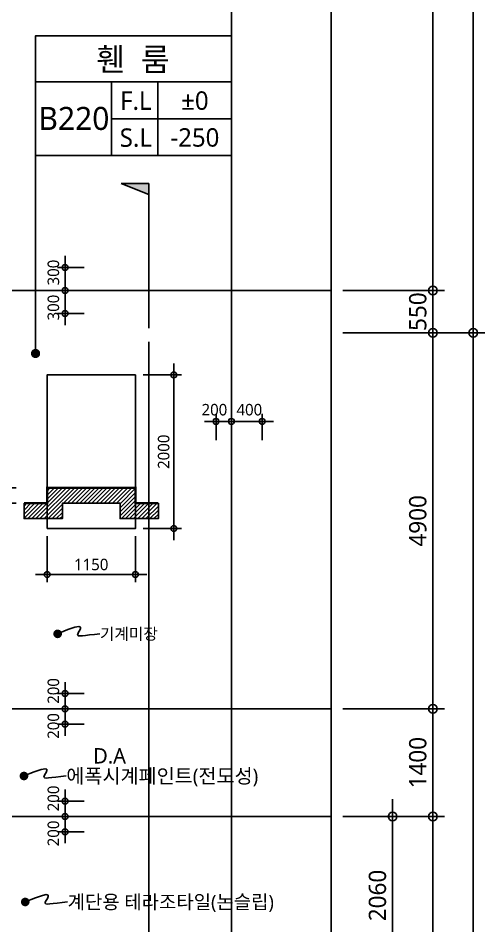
# Model space of a CAD drawing. Header units: millimetres. Extents: x 81033 to 452328, y -17390 to 42241.
# Drawn here: x 127628 to 133704, y 14849 to 26673 of the extents above; entities that cross this region are included whole.
import ezdxf
from ezdxf.enums import TextEntityAlignment as Align

# ---------------------------------------------------------------- set-up
doc = ezdxf.new("R2010")
doc.units = ezdxf.units.MM
doc.header["$LTSCALE"] = 100
doc.header["$MEASUREMENT"] = 0
doc.header["$PDSIZE"] = -10
doc.linetypes.add('CEN', pattern=[62, 60, -1, 0, -1])
doc.layers.get('0').update_dxf_attribs({"linetype": 'CONTINUOUS'})
doc.layers.get('Defpoints').update_dxf_attribs({"color": 171, "linetype": 'CONTINUOUS'})
for name, color, linetype in [('CEN(ST)', 1, 'CEN'), ('LED', 7, 'CONTINUOUS'), ('NDIM', 7, 'CONTINUOUS'), ('SYM', 7, 'CONTINUOUS'), ('TEXT(MIN)', 7, 'CONTINUOUS'), ('TEXT(노트)', 7, 'CONTINUOUS'), ('TEXT(실명)', 3, 'CONTINUOUS'), ('TITLE', 7, 'CONTINUOUS'), ('기계 전기 소방', 254, 'CONTINUOUS')]:
    doc.layers.add(name, color=color, linetype=linetype)
doc.styles.add('CGS', font='cgse', dxfattribs={"bigfont": 'cgs'})
doc.styles.add('나눔바른고딕', font='NanumBarunGothic.ttf')
doc.dimstyles.new('NDIM 1200', dxfattribs={"dimscale": 75, "dimtxt": 3, "dimasz": 1, "dimexe": 2, "dimexo": 2, "dimgap": 1, "dimtad": 1, "dimdec": 0, "dimdsep": 46, "dimtxsty": 'CGS', "dimblk": 'DOT0', "dimcen": 1, "dimdle": 8, "dimclrd": 256, "dimclre": 256, "dimclrt": 256, "dimadec": 0, "dimazin": 0, "dimtfac": 1, "dimtdec": 0, "dimtix": 1, "dimtmove": 2, "dimatfit": 3, "dimldrblk": 'DOT0', "dimfxl": 1, "dimtolj": 1, "dimtzin": 0, "dimlwd": -1, "dimlwe": -1, "dimarcsym": 0})

# ---------------------------------------------------------------- blocks, each defined once
blk = doc.blocks.new('A$C51E23882')
at = {"layer": 'TITLE'}
blk.add_lwpolyline([(8500, 0), (0, 0), (0, 5200), (8500, 5200)], close=True, dxfattribs=at)
for points in [[(8500, 3200), (0, 3200)], [(3300, 3200), (3300, 0)], [(5300, 3200), (5300, 0)], [(3300, 1600), (8500, 1600)]]:
    blk.add_lwpolyline(points, dxfattribs=at)
at = {"layer": 'TITLE', "style": '나눔바른고딕'}
for s, p in [('F.L', (4352, 2378)), ('S.L', (4352, 778))]:
    blk.add_text(s, height=800, dxfattribs=at).set_placement(p, align=Align.MIDDLE)
blk = doc.blocks.new('DOT0')
blk.add_line((-3, 0), (3, 0))
at = {"color": 6}
blk.add_circle((0, 0), 0.75, dxfattribs=at)
blk = doc.blocks.new('*D55')
at = {"layer": 'Defpoints', "color": 0, "ltscale": 0.4, "transparency": 16777216}
for p in [(131704, 16275), (132504, 16275), (131704, 14215)]:
    blk.add_point(p, dxfattribs=at)
at = {"layer": 'NDIM', "ltscale": 0.4, "transparency": 16777216}
for p, q in [((131854, 16275), (132654, 16275)), ((132504, 14290), (132504, 16200)), ((131854, 14215), (132654, 14215))]:
    blk.add_line(p, q, dxfattribs=at)
at = {"layer": 'NDIM', "ltscale": 0.4, "transparency": 16777216, "xscale": 75, "yscale": 75, "zscale": 75}
for p, rotation in [((132504, 16275), 90), ((132504, 14215), 270)]:
    blk.add_blockref('DOT0', p, dxfattribs=dict(at, rotation=rotation))
at = {"layer": 'NDIM', "ltscale": 0.4, "transparency": 16777216, "insert": (132307, 15245), "char_height": 225, "attachment_point": 5, "rotation": 90, "style": '나눔바른고딕'}
blk.add_mtext('\\A1;2060', dxfattribs=at)
blk = doc.blocks.new('SECTION-11')
at = {"layer": 'SYM'}
blk.add_hatch(color=256, dxfattribs=at).paths.add_polyline_path([(171265, 27376), (171625, 27232), (171625, 27376)])
at = {"layer": 'Defpoints'}
blk.add_line((171625, 13930), (171625, 25132), dxfattribs=at)
at = {"layer": 'SYM'}
for p, q in [((171265, 27376), (171625, 27232)), ((171625, 27376), (171265, 27376)), ((171625, 25492), (171625, 27376)), ((171625, 25132), (171625, 25312))]:
    blk.add_line(p, q, dxfattribs=at)
blk = doc.blocks.new('*D59')
at = {"layer": 'Defpoints', "color": 0, "ltscale": 0.4, "transparency": 16777216}
for p in [(131704, 16275), (133029, 16275), (131704, 10475)]:
    blk.add_point(p, dxfattribs=at)
at = {"layer": 'NDIM', "ltscale": 0.4, "transparency": 16777216}
for p, q in [((131854, 16275), (133179, 16275)), ((133029, 10550), (133029, 16200)), ((131854, 10475), (133179, 10475))]:
    blk.add_line(p, q, dxfattribs=at)
at = {"layer": 'NDIM', "ltscale": 0.4, "transparency": 16777216, "xscale": 75, "yscale": 75, "zscale": 75}
for p, rotation in [((133029, 16275), 90), ((133029, 10475), 270)]:
    blk.add_blockref('DOT0', p, dxfattribs=dict(at, rotation=rotation))
at = {"layer": 'NDIM', "ltscale": 0.4, "transparency": 16777216, "insert": (132832, 13375), "char_height": 225, "attachment_point": 5, "rotation": 90, "style": '나눔바른고딕'}
blk.add_mtext('\\A1;5800', dxfattribs=at)
blk = doc.blocks.new('*D60')
at = {"layer": 'Defpoints', "color": 0, "ltscale": 0.4, "transparency": 16777216}
for p in [(131704, 17675), (131704, 16275), (133029, 16275)]:
    blk.add_point(p, dxfattribs=at)
at = {"layer": 'NDIM', "ltscale": 0.4, "transparency": 16777216}
for p, q in [((131854, 17675), (133179, 17675)), ((133029, 17600), (133029, 16350)), ((131854, 16275), (133179, 16275))]:
    blk.add_line(p, q, dxfattribs=at)
at = {"layer": 'NDIM', "ltscale": 0.4, "transparency": 16777216, "xscale": 75, "yscale": 75, "zscale": 75}
for p, rotation in [((133029, 17675), 90), ((133029, 16275), 270)]:
    blk.add_blockref('DOT0', p, dxfattribs=dict(at, rotation=rotation))
at = {"layer": 'NDIM', "ltscale": 0.4, "transparency": 16777216, "insert": (132832, 16975), "char_height": 225, "attachment_point": 5, "rotation": 90, "style": '나눔바른고딕'}
blk.add_mtext('\\A1;1400', dxfattribs=at)
blk = doc.blocks.new('*D61')
at = {"layer": 'Defpoints', "color": 0, "ltscale": 0.4, "transparency": 16777216}
for p in [(131704, 22575), (133029, 22575), (131704, 17675)]:
    blk.add_point(p, dxfattribs=at)
at = {"layer": 'NDIM', "ltscale": 0.4, "transparency": 16777216}
for p, q in [((131854, 22575), (133179, 22575)), ((133029, 17750), (133029, 22500)), ((131854, 17675), (133179, 17675))]:
    blk.add_line(p, q, dxfattribs=at)
at = {"layer": 'NDIM', "ltscale": 0.4, "transparency": 16777216, "xscale": 75, "yscale": 75, "zscale": 75}
for p, rotation in [((133029, 22575), 90), ((133029, 17675), 270)]:
    blk.add_blockref('DOT0', p, dxfattribs=dict(at, rotation=rotation))
at = {"layer": 'NDIM', "ltscale": 0.4, "transparency": 16777216, "insert": (132832, 20125), "char_height": 225, "attachment_point": 5, "rotation": 90, "style": '나눔바른고딕'}
blk.add_mtext('\\A1;4900', dxfattribs=at)
blk = doc.blocks.new('*D62')
at = {"layer": 'Defpoints', "color": 0, "ltscale": 0.4, "transparency": 16777216}
for p in [(131704, 23125), (131704, 22575), (133029, 22575)]:
    blk.add_point(p, dxfattribs=at)
at = {"layer": 'NDIM', "ltscale": 0.4, "transparency": 16777216}
for p, q in [((133029, 23200), (133029, 23275)), ((131854, 23125), (133179, 23125)), ((133029, 23125), (133029, 22575)), ((131854, 22575), (133179, 22575)), ((133029, 22500), (133029, 22425))]:
    blk.add_line(p, q, dxfattribs=at)
at = {"layer": 'NDIM', "ltscale": 0.4, "transparency": 16777216, "xscale": 75, "yscale": 75, "zscale": 75}
for p, rotation in [((133029, 23125), 270), ((133029, 22575), 90)]:
    blk.add_blockref('DOT0', p, dxfattribs=dict(at, rotation=rotation))
at = {"layer": 'NDIM', "ltscale": 0.4, "transparency": 16777216, "insert": (132832, 22850), "char_height": 225, "attachment_point": 5, "rotation": 90, "style": '나눔바른고딕'}
blk.add_mtext('\\A1;550', dxfattribs=at)
blk = doc.blocks.new('*D65')
at = {"layer": 'Defpoints', "color": 0, "ltscale": 0.4, "transparency": 16777216}
for p in [(131704, 22575), (131704, 6075), (133554, 6075)]:
    blk.add_point(p, dxfattribs=at)
at = {"layer": 'NDIM', "ltscale": 0.4, "transparency": 16777216}
for p, q in [((131854, 22575), (133704, 22575)), ((133554, 22500), (133554, 6150)), ((131854, 6075), (133704, 6075))]:
    blk.add_line(p, q, dxfattribs=at)
at = {"layer": 'NDIM', "ltscale": 0.4, "transparency": 16777216, "xscale": 75, "yscale": 75, "zscale": 75}
for p, rotation in [((133554, 22575), 90), ((133554, 6075), 270)]:
    blk.add_blockref('DOT0', p, dxfattribs=dict(at, rotation=rotation))
at = {"layer": 'NDIM', "ltscale": 0.4, "transparency": 16777216, "insert": (133357, 14325), "char_height": 225, "attachment_point": 5, "rotation": 90, "style": '나눔바른고딕'}
blk.add_mtext('\\A1;16500', dxfattribs=at)
blk = doc.blocks.new('*D76')
at = {"layer": 'Defpoints', "color": 0, "ltscale": 0.4, "transparency": 16777216}
for p in [(131704, 33575), (133554, 33575), (131704, 22575)]:
    blk.add_point(p, dxfattribs=at)
at = {"layer": 'NDIM', "ltscale": 0.4, "transparency": 16777216}
for p, q in [((131854, 33575), (133704, 33575)), ((133554, 22650), (133554, 33500)), ((131854, 22575), (133704, 22575))]:
    blk.add_line(p, q, dxfattribs=at)
at = {"layer": 'NDIM', "ltscale": 0.4, "transparency": 16777216, "xscale": 75, "yscale": 75, "zscale": 75}
for p, rotation in [((133554, 33575), 90), ((133554, 22575), 270)]:
    blk.add_blockref('DOT0', p, dxfattribs=dict(at, rotation=rotation))
at = {"layer": 'NDIM', "ltscale": 0.4, "transparency": 16777216, "insert": (133357, 28075), "char_height": 225, "attachment_point": 5, "rotation": 90, "style": '나눔바른고딕'}
blk.add_mtext('\\A1;11000', dxfattribs=at)
blk = doc.blocks.new('*D77')
at = {"layer": 'Defpoints', "color": 0, "ltscale": 0.4, "transparency": 16777216}
for p in [(131704, 33575), (133029, 33575), (131704, 23125)]:
    blk.add_point(p, dxfattribs=at)
at = {"layer": 'NDIM', "ltscale": 0.4, "transparency": 16777216}
for p, q in [((131854, 33575), (133179, 33575)), ((133029, 23200), (133029, 33500)), ((131854, 23125), (133179, 23125))]:
    blk.add_line(p, q, dxfattribs=at)
at = {"layer": 'NDIM', "ltscale": 0.4, "transparency": 16777216, "xscale": 75, "yscale": 75, "zscale": 75}
for p, rotation in [((133029, 33575), 90), ((133029, 23125), 270)]:
    blk.add_blockref('DOT0', p, dxfattribs=dict(at, rotation=rotation))
at = {"layer": 'NDIM', "ltscale": 0.4, "transparency": 16777216, "insert": (132832, 28350), "char_height": 225, "attachment_point": 5, "rotation": 90, "style": '나눔바른고딕'}
blk.add_mtext('\\A1;10450', dxfattribs=at)
blk = doc.blocks.new('*D244')
at = {"layer": 'Defpoints', "color": 0, "ltscale": 0.4, "transparency": 16777216}
for p in [(128238, 16475), (128586, 16475), (128586, 16275)]:
    blk.add_point(p, dxfattribs=at)
at = {"layer": 'NDIM', "ltscale": 0.4, "transparency": 16777216}
for p, q in [((128486, 16475), (128138, 16475)), ((128238, 16325), (128238, 16425)), ((128486, 16275), (128138, 16275))]:
    blk.add_line(p, q, dxfattribs=at)
at = {"layer": 'NDIM', "ltscale": 0.4, "transparency": 16777216, "xscale": 50, "yscale": 50, "zscale": 50}
for p, rotation in [((128238, 16475), 90), ((128238, 16275), 270)]:
    blk.add_blockref('DOT0', p, dxfattribs=dict(at, rotation=rotation))
at = {"layer": 'NDIM', "ltscale": 0.4, "transparency": 16777216, "insert": (128087, 16509), "char_height": 150, "attachment_point": 5, "rotation": 90, "style": '나눔바른고딕'}
blk.add_mtext('\\A1;200', dxfattribs=at)
blk = doc.blocks.new('*D245')
at = {"layer": 'Defpoints', "color": 0, "ltscale": 0.4, "transparency": 16777216}
for p in [(128586, 16275), (128238, 16075), (128586, 16075)]:
    blk.add_point(p, dxfattribs=at)
at = {"layer": 'NDIM', "ltscale": 0.4, "transparency": 16777216}
for p, q in [((128238, 16325), (128238, 16375)), ((128486, 16275), (128138, 16275)), ((128238, 16275), (128238, 16075)), ((128486, 16075), (128138, 16075)), ((128238, 16025), (128238, 15975))]:
    blk.add_line(p, q, dxfattribs=at)
at = {"layer": 'NDIM', "ltscale": 0.4, "transparency": 16777216, "xscale": 50, "yscale": 50, "zscale": 50}
for p, rotation in [((128238, 16275), 270), ((128238, 16075), 90)]:
    blk.add_blockref('DOT0', p, dxfattribs=dict(at, rotation=rotation))
at = {"layer": 'NDIM', "ltscale": 0.4, "transparency": 16777216, "insert": (128087, 16053), "char_height": 150, "attachment_point": 5, "rotation": 90, "style": '나눔바른고딕'}
blk.add_mtext('\\A1;200', dxfattribs=at)
blk = doc.blocks.new('*D246')
at = {"layer": 'Defpoints', "color": 0, "ltscale": 0.4, "transparency": 16777216}
for p in [(128238, 17875), (128586, 17875), (128586, 17675)]:
    blk.add_point(p, dxfattribs=at)
at = {"layer": 'NDIM', "ltscale": 0.4, "transparency": 16777216}
for p, q in [((128486, 17875), (128138, 17875)), ((128238, 17725), (128238, 17825)), ((128486, 17675), (128138, 17675))]:
    blk.add_line(p, q, dxfattribs=at)
at = {"layer": 'NDIM', "ltscale": 0.4, "transparency": 16777216, "xscale": 50, "yscale": 50, "zscale": 50}
for p, rotation in [((128238, 17875), 90), ((128238, 17675), 270)]:
    blk.add_blockref('DOT0', p, dxfattribs=dict(at, rotation=rotation))
at = {"layer": 'NDIM', "ltscale": 0.4, "transparency": 16777216, "insert": (128087, 17909), "char_height": 150, "attachment_point": 5, "rotation": 90, "style": '나눔바른고딕'}
blk.add_mtext('\\A1;200', dxfattribs=at)
blk = doc.blocks.new('*D247')
at = {"layer": 'Defpoints', "color": 0, "ltscale": 0.4, "transparency": 16777216}
for p in [(128586, 17675), (128238, 17475), (128586, 17475)]:
    blk.add_point(p, dxfattribs=at)
at = {"layer": 'NDIM', "ltscale": 0.4, "transparency": 16777216}
for p, q in [((128238, 17725), (128238, 17775)), ((128486, 17675), (128138, 17675)), ((128238, 17675), (128238, 17475)), ((128486, 17475), (128138, 17475)), ((128238, 17425), (128238, 17375))]:
    blk.add_line(p, q, dxfattribs=at)
at = {"layer": 'NDIM', "ltscale": 0.4, "transparency": 16777216, "xscale": 50, "yscale": 50, "zscale": 50}
for p, rotation in [((128238, 17675), 270), ((128238, 17475), 90)]:
    blk.add_blockref('DOT0', p, dxfattribs=dict(at, rotation=rotation))
at = {"layer": 'NDIM', "ltscale": 0.4, "transparency": 16777216, "insert": (128087, 17453), "char_height": 150, "attachment_point": 5, "rotation": 90, "style": '나눔바른고딕'}
blk.add_mtext('\\A1;200', dxfattribs=at)
blk = doc.blocks.new('*D248')
at = {"layer": 'Defpoints', "color": 0, "ltscale": 0.4, "transparency": 16777216}
for p in [(128238, 23425), (128586, 23425), (128586, 23125)]:
    blk.add_point(p, dxfattribs=at)
at = {"layer": 'NDIM', "ltscale": 0.4, "transparency": 16777216}
for p, q in [((128486, 23425), (128138, 23425)), ((128238, 23175), (128238, 23375)), ((128486, 23125), (128138, 23125))]:
    blk.add_line(p, q, dxfattribs=at)
at = {"layer": 'NDIM', "ltscale": 0.4, "transparency": 16777216, "xscale": 50, "yscale": 50, "zscale": 50}
for p, rotation in [((128238, 23425), 90), ((128238, 23125), 270)]:
    blk.add_blockref('DOT0', p, dxfattribs=dict(at, rotation=rotation))
at = {"layer": 'NDIM', "ltscale": 0.4, "transparency": 16777216, "insert": (128087, 23359), "char_height": 150, "attachment_point": 5, "rotation": 90, "style": '나눔바른고딕'}
blk.add_mtext('\\A1;300', dxfattribs=at)
blk = doc.blocks.new('*D249')
at = {"layer": 'Defpoints', "color": 0, "ltscale": 0.4, "transparency": 16777216}
for p in [(128586, 23125), (128238, 22825), (128586, 22825)]:
    blk.add_point(p, dxfattribs=at)
at = {"layer": 'NDIM', "ltscale": 0.4, "transparency": 16777216}
for p, q in [((128486, 23125), (128138, 23125)), ((128238, 23075), (128238, 22875)), ((128486, 22825), (128138, 22825))]:
    blk.add_line(p, q, dxfattribs=at)
at = {"layer": 'NDIM', "ltscale": 0.4, "transparency": 16777216, "xscale": 50, "yscale": 50, "zscale": 50}
for p, rotation in [((128238, 23125), 90), ((128238, 22825), 270)]:
    blk.add_blockref('DOT0', p, dxfattribs=dict(at, rotation=rotation))
at = {"layer": 'NDIM', "ltscale": 0.4, "transparency": 16777216, "insert": (128087, 22903), "char_height": 150, "attachment_point": 5, "rotation": 90, "style": '나눔바른고딕'}
blk.add_mtext('\\A1;300', dxfattribs=at)
blk = doc.blocks.new('*D252')
at = {"layer": 'Defpoints', "color": 0, "ltscale": 0.4, "transparency": 16777216}
for p in [(130804, 21421), (130404, 21074), (130804, 21074)]:
    blk.add_point(p, dxfattribs=at)
at = {"layer": 'NDIM', "ltscale": 0.4, "transparency": 16777216}
for p, q in [((130404, 21174), (130404, 21521)), ((130804, 21174), (130804, 21521)), ((130454, 21421), (130754, 21421))]:
    blk.add_line(p, q, dxfattribs=at)
at = {"layer": 'NDIM', "ltscale": 0.4, "transparency": 16777216, "xscale": 50, "yscale": 50, "zscale": 50, "rotation": 180}
blk.add_blockref('DOT0', (130404, 21421), dxfattribs=at)
at = {"layer": 'NDIM', "ltscale": 0.4, "transparency": 16777216, "xscale": 50, "yscale": 50, "zscale": 50}
blk.add_blockref('DOT0', (130804, 21421), dxfattribs=at)
at = {"layer": 'NDIM', "ltscale": 0.4, "transparency": 16777216, "insert": (130638, 21572), "char_height": 150, "attachment_point": 5, "style": '나눔바른고딕'}
blk.add_mtext('\\A1;400', dxfattribs=at)
blk = doc.blocks.new('*D253')
at = {"layer": 'Defpoints', "color": 0, "ltscale": 0.4, "transparency": 16777216}
for p in [(130204, 21421), (130204, 21074), (130404, 21074)]:
    blk.add_point(p, dxfattribs=at)
at = {"layer": 'NDIM', "ltscale": 0.4, "transparency": 16777216}
for p, q in [((130204, 21174), (130204, 21521)), ((130404, 21174), (130404, 21521)), ((130354, 21421), (130254, 21421))]:
    blk.add_line(p, q, dxfattribs=at)
at = {"layer": 'NDIM', "ltscale": 0.4, "transparency": 16777216, "xscale": 50, "yscale": 50, "zscale": 50, "rotation": 180}
blk.add_blockref('DOT0', (130204, 21421), dxfattribs=at)
at = {"layer": 'NDIM', "ltscale": 0.4, "transparency": 16777216, "xscale": 50, "yscale": 50, "zscale": 50}
blk.add_blockref('DOT0', (130404, 21421), dxfattribs=at)
at = {"layer": 'NDIM', "ltscale": 0.4, "transparency": 16777216, "insert": (130183, 21572), "char_height": 150, "attachment_point": 5, "style": '나눔바른고딕'}
blk.add_mtext('\\A1;200', dxfattribs=at)
blk = doc.blocks.new('*D1217')
at = {"layer": 'Defpoints', "color": 0, "ltscale": 0.4, "transparency": 16777216}
for p in [(128004, 20025), (129154, 20025), (128004, 19425)]:
    blk.add_point(p, dxfattribs=at)
at = {"layer": 'NDIM', "ltscale": 0.4, "transparency": 16777216}
for p, q in [((128004, 19925), (128004, 19325)), ((129154, 19925), (129154, 19325)), ((129104, 19425), (128054, 19425))]:
    blk.add_line(p, q, dxfattribs=at)
at = {"layer": 'NDIM', "ltscale": 0.4, "transparency": 16777216, "xscale": 50, "yscale": 50, "zscale": 50, "rotation": 180}
blk.add_blockref('DOT0', (128004, 19425), dxfattribs=at)
at = {"layer": 'NDIM', "ltscale": 0.4, "transparency": 16777216, "xscale": 50, "yscale": 50, "zscale": 50}
blk.add_blockref('DOT0', (129154, 19425), dxfattribs=at)
at = {"layer": 'NDIM', "ltscale": 0.4, "transparency": 16777216, "insert": (128579, 19556), "char_height": 150, "attachment_point": 5, "style": '나눔바른고딕'}
blk.add_mtext('\\A1;1150', dxfattribs=at)
blk = doc.blocks.new('*D1218')
at = {"layer": 'Defpoints', "color": 0, "ltscale": 0.4, "transparency": 16777216}
for p in [(129154, 22025), (129154, 20025), (129654, 20025)]:
    blk.add_point(p, dxfattribs=at)
at = {"layer": 'NDIM', "ltscale": 0.4, "transparency": 16777216}
for p, q in [((129254, 22025), (129754, 22025)), ((129654, 21975), (129654, 20075)), ((129254, 20025), (129754, 20025))]:
    blk.add_line(p, q, dxfattribs=at)
at = {"layer": 'NDIM', "ltscale": 0.4, "transparency": 16777216, "xscale": 50, "yscale": 50, "zscale": 50}
for p, rotation in [((129654, 22025), 90), ((129654, 20025), 270)]:
    blk.add_blockref('DOT0', p, dxfattribs=dict(at, rotation=rotation))
at = {"layer": 'NDIM', "ltscale": 0.4, "transparency": 16777216, "insert": (129523, 21025), "char_height": 150, "attachment_point": 5, "rotation": 90, "style": '나눔바른고딕'}
blk.add_mtext('\\A1;2000', dxfattribs=at)
blk = doc.blocks.new('*D1219')
at = {"layer": 'Defpoints', "color": 0, "ltscale": 0.4, "transparency": 16777216}
for p in [(127704, 20554), (127304, 20354), (127704, 20354)]:
    blk.add_point(p, dxfattribs=at)
at = {"layer": 'NDIM', "ltscale": 0.4, "transparency": 16777216}
for p, q in [((127304, 20604), (127304, 20654)), ((127604, 20554), (127204, 20554)), ((127304, 20554), (127304, 20354)), ((127604, 20354), (127204, 20354)), ((127304, 20304), (127304, 20254))]:
    blk.add_line(p, q, dxfattribs=at)
at = {"layer": 'NDIM', "ltscale": 0.4, "transparency": 16777216, "xscale": 50, "yscale": 50, "zscale": 50}
for p, rotation in [((127304, 20554), 270), ((127304, 20354), 90)]:
    blk.add_blockref('DOT0', p, dxfattribs=dict(at, rotation=rotation))
at = {"layer": 'NDIM', "ltscale": 0.4, "transparency": 16777216, "insert": (127173, 20454), "char_height": 150, "attachment_point": 5, "rotation": 90, "style": '나눔바른고딕'}
blk.add_mtext('\\A1;200', dxfattribs=at)

msp = doc.modelspace()

# ---------------------------------------------------------------- hatches: boundary and pattern name
at = {"layer": 'SYM'}
h = msp.add_hatch(dxfattribs=at)
h.set_pattern_fill('ANSI31', color=251, scale=300, angle=180, style=0)
h.set_pattern_definition([(225, (75336.405, 84304.706), (26.516504, -26.516504), [])])
h.paths.add_polyline_path([(129454.4, 20354.3), (129454.4, 20154.3), (128954.4, 20154.3), (128954.4, 20354.3), (128204.4, 20354.3), (128204.4, 20154.3), (127704.4, 20154.3), (127704.4, 20354.3), (128004.4, 20354.3), (128004.4, 20554.3), (129154.4, 20554.3), (129154.4, 20354.3)])

# ---------------------------------------------------------------- linework, layer by layer
at = {"layer": 'CEN(ST)', "ltscale": 10000}
for p, q in [((130404.4, 4574.8), (130404.4, 35624.8)), ((126004.4, 23124.8), (131704.4, 23124.8)), ((126004.4, 17674.8), (131704.4, 17674.8)), ((126004.4, 16274.8), (131704.4, 16274.8))]:
    msp.add_line(p, q, dxfattribs=at)
at = {"layer": 'Defpoints', "ltscale": 10000}
msp.add_lwpolyline([(112104.4, 35624.8), (131704.4, 35624.8), (131704.4, 4574.8), (112104.4, 4574.8)], close=True, dxfattribs=at)
at = {"layer": 'LED', "const_width": 56.2}
for points in [[(128141.9, 18680.9, -1), (128141.9, 18624.7, -1)], [(127703.5, 16829.5, -1), (127703.5, 16773.2, -1)], [(127720.1, 15188.6, -1), (127720.1, 15132.4, -1)]]:
    msp.add_lwpolyline(points, format="xyb", close=True, dxfattribs=at)
at = {"layer": 'LED'}
for points in [[(128141.9, 18652.8), (128275.8, 18708.6), (128364.5, 18738.8), (128416.2, 18748), (128439, 18741.2), (128440.9, 18723.3), (128430.2, 18699), (128414.8, 18673.3), (128402.9, 18651), (128401.3, 18635.8), (128411, 18627.6), (128431.8, 18625.1), (128463.5, 18627), (128505.7, 18631.9), (128558.2, 18638.8), (128620.8, 18646.1), (128693.1, 18652.8)], [(127703.5, 16801.4), (127837.4, 16857.2), (127926.1, 16887.3), (127977.8, 16896.5), (128000.6, 16889.8), (128002.5, 16871.8), (127991.7, 16847.6), (127976.4, 16821.9), (127964.5, 16799.5), (127962.9, 16784.4), (127972.6, 16776.2), (127993.4, 16773.6), (128025, 16775.5), (128067.3, 16780.5), (128119.8, 16787.3), (128182.3, 16794.7), (128254.7, 16801.4)], [(127720.1, 15160.5), (127854, 15216.3), (127942.7, 15246.5), (127994.4, 15255.7), (128017.2, 15248.9), (128019.2, 15231), (128008.4, 15206.7), (127993, 15181), (127981.2, 15158.7), (127979.5, 15143.5), (127989.2, 15135.3), (128010.1, 15132.8), (128041.7, 15134.7), (128083.9, 15139.6), (128136.4, 15146.5), (128199, 15153.8), (128271.3, 15160.5)]]:
    msp.add_lwpolyline(points, dxfattribs=at)
at = {"layer": 'SYM', "color": 2, "const_width": 30}
msp.add_lwpolyline([(129454.4, 20354.3), (129154.4, 20354.3), (129154.4, 20554.3), (128004.4, 20554.3), (128004.4, 20354.3), (127704.4, 20354.3)], dxfattribs=at)
at = {"layer": 'SYM', "color": 251}
msp.add_lwpolyline([(129454.4, 20354.3), (129454.4, 20154.3), (128954.4, 20154.3), (128954.4, 20354.3), (128204.4, 20354.3), (128204.4, 20154.3), (127704.4, 20154.3), (127704.4, 20354.3)], dxfattribs=at)
at = {"layer": '기계 전기 소방', "color": 3, "ltscale": 10000}
msp.add_lwpolyline([(128004.4, 20024.8), (129154.4, 20024.8), (129154.4, 22024.8), (128004.4, 22024.8)], close=True, dxfattribs=at)

# ---------------------------------------------------------------- block references
at = {"xscale": 0.3, "yscale": 0.3, "zscale": 0.3}
msp.add_blockref('A$C51E23882', (127854.4, 24883), dxfattribs=at)
msp.add_blockref('SECTION-11', (-42297.5, -2855.4))

# ---------------------------------------------------------------- texts
at = {"layer": 'TEXT(MIN)', "style": '나눔바른고딕'}
for s, height, p in [('기계미장', 150, (128693.1, 18652.8)), ('계단용 테라조타일(논슬립)', 180, (128271.3, 15160.5))]:
    msp.add_text(s, height=height, dxfattribs=at).set_placement(p, align=Align.MIDDLE_LEFT)
msp.add_text('D.A', height=200, dxfattribs=at).set_placement((128818.1, 17064.1), align=Align.MIDDLE_CENTER)
at = {"layer": 'TEXT(노트)', "style": '나눔바른고딕'}
msp.add_text('에폭시계페인트(전도성)', height=187.5, dxfattribs=at).set_placement((128254.7, 16801.4), align=Align.MIDDLE_LEFT)
at = {"layer": 'TEXT(실명)', "style": '나눔바른고딕'}
for s, height, p in [('휀  룸', 300, (129123.7, 26141.3)), ('±0', 240, (129929.2, 25599.4)), ('B220', 300, (128353.6, 25367)), ('-250', 240, (129929.2, 25119.4))]:
    msp.add_text(s, height=height, dxfattribs=at).set_placement(p, align=Align.MIDDLE)

# ---------------------------------------------------------------- dimensions: what is measured, and where the dimension line sits
at = {"layer": 'NDIM', "ltscale": 0.4}
for base, p1, p2, angle, override, picture, middle in [((133554.4, 33574.8), (131704.4, 22574.8), (131704.4, 33574.8), 90, {"dimtxsty": '나눔바른고딕'}, '*D76', (133357.2, 28074.8)), ((133029.4, 33574.8), (131704.4, 23124.8), (131704.4, 33574.8), 90, {"dimtxsty": '나눔바른고딕'}, '*D77', (132832.2, 28349.8)), ((133029.4, 22574.8), (131704.4, 23124.8), (131704.4, 22574.8), 270, {"dimtxsty": '나눔바른고딕'}, '*D62', (132832.2, 22849.8)), ((133029.4, 22574.8), (131704.4, 17674.8), (131704.4, 22574.8), 90, {"dimtxsty": '나눔바른고딕'}, '*D61', (132832.1, 20124.8)), ((133554.4, 6074.8), (131704.4, 22574.8), (131704.4, 6074.8), 270, {"dimtxsty": '나눔바른고딕'}, '*D65', (133357.1, 14324.8)), ((129654.4, 20024.8), (129154.4, 22024.8), (129154.4, 20024.8), 270, {"dimscale": 50, "dimtxsty": '나눔바른고딕'}, '*D1218', (129523, 21024.8)), ((127304.4, 20354.3), (127704.4, 20554.3), (127704.4, 20354.3), 270, {"dimscale": 50, "dimtxsty": '나눔바른고딕'}, '*D1219', (127173, 20454.3)), ((128004.4, 19424.8), (129154.4, 20024.8), (128004.4, 20024.8), 180, {"dimscale": 50, "dimtxsty": '나눔바른고딕'}, '*D1217', (128579.4, 19556.2)), ((133029.4, 16274.8), (131704.4, 17674.8), (131704.4, 16274.8), 270, {"dimtxsty": '나눔바른고딕'}, '*D60', (132832.2, 16974.8)), ((132504.4, 16274.8), (131704.4, 14214.8), (131704.4, 16274.8), 90, {"dimtxsty": '나눔바른고딕'}, '*D55', (132307.1, 15244.8)), ((133029.4, 16274.8), (131704.4, 10474.8), (131704.4, 16274.8), 90, {"dimtxsty": '나눔바른고딕'}, '*D59', (132832.2, 13374.8))]:
    dim = msp.add_linear_dim(base=base, p1=p1, p2=p2, angle=angle, dimstyle='NDIM 1200', override=override, dxfattribs=at)
    dim.commit()
    dim.dimension.update_dxf_attribs({"geometry": picture, "text_midpoint": middle})
for base, p1, p2, angle, picture, middle in [((128238.3, 23424.8), (128585.6, 23124.8), (128585.6, 23424.8), 90, '*D248', (128087.4, 23358.6)), ((128238.3, 22824.8), (128585.6, 23124.8), (128585.6, 22824.8), 270, '*D249', (128087.4, 22903.1)), ((130204.4, 21421.5), (130404.4, 21074.1), (130204.4, 21074.1), 180, '*D253', (130182.7, 21572.4)), ((128238.3, 17874.8), (128585.6, 17674.8), (128585.6, 17874.8), 90, '*D246', (128087.4, 17908.6)), ((128238.3, 17474.8), (128585.6, 17674.8), (128585.6, 17474.8), 270, '*D247', (128087.4, 17453.1)), ((128238.3, 16474.8), (128585.6, 16274.8), (128585.6, 16474.8), 90, '*D244', (128087.4, 16508.6)), ((128238.3, 16074.8), (128585.6, 16274.8), (128585.6, 16074.8), 270, '*D245', (128087.4, 16053.1))]:
    dim = msp.add_linear_dim(base=base, p1=p1, p2=p2, angle=angle, dimstyle='NDIM 1200', override={"dimscale": 50, "dimtxsty": '나눔바른고딕'}, dxfattribs=at)
    dim.commit()
    dim.dimension.update_dxf_attribs({"geometry": picture, "text_midpoint": middle, "dimtype": 160})
dim = msp.add_linear_dim(base=(130804.4, 21421.5), p1=(130404.4, 21074.1), p2=(130804.4, 21074.1), dimstyle='NDIM 1200', override={"dimscale": 50, "dimtxsty": '나눔바른고딕'}, dxfattribs=at)
dim.commit()
dim.dimension.update_dxf_attribs({"geometry": '*D252', "text_midpoint": (130638.2, 21572.4), "dimtype": 160})

# ---------------------------------------------------------------- leaders
at = {"layer": 'NDIM', "ltscale": 10000}
msp.add_leader([(127854.4, 22305), (127854.4, 23594), (127854.4, 24883)], dimstyle='NDIM 1200', override={"dimscale": 120, "dimasz": 1, "dimgap": 1, "dimtad": 0, "dimldrblk": 'Dot'}, dxfattribs=at)

doc.saveas('drawing.dxf')
